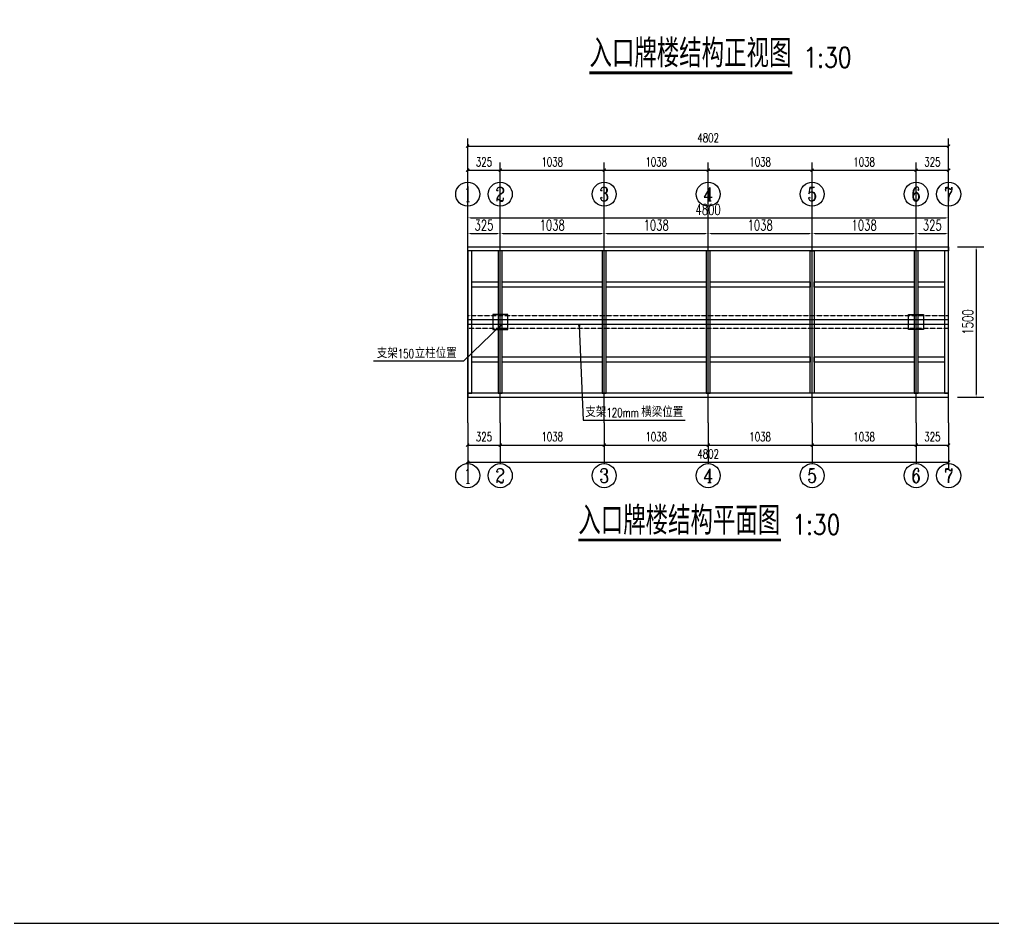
# Model space of a CAD drawing. Header units: millimetres. Extents: x -1471591 to 944464, y -468930 to 547002.
# Drawn here: x -778152 to -768427, y 126365 to 135388 of the extents above; entities that cross this region are included whole.
import ezdxf
from ezdxf.enums import TextEntityAlignment as Align

# ---------------------------------------------------------------- set-up
doc = ezdxf.new("R2010")
doc.units = ezdxf.units.MM
doc.header["$LTSCALE"] = 10
doc.header["$PDMODE"] = 35
doc.linetypes.add('-6_350_HOLE$0$DASH', pattern=[0.35, 0.25, -0.1])
for name, color, linetype in [('AXIS', 3, 'Continuous'), ('AXIS_TEXT', 7, 'Continuous'), ('DIM_LEAD', 3, 'Continuous'), ('DIM_SYMB', 3, 'Continuous'), ('DOTE', 1, 'Continuous'), ('PUB_TEXT', 7, 'Continuous'), ('W-STEEL_FRAME钢架', 3, 'Continuous')]:
    doc.layers.add(name, color=color, linetype=linetype)
doc.styles.add('_TCH_AXIS', font='COMPLEX', dxfattribs={"bigfont": 'GBCBIG'})
doc.styles.add('_TCH_DIM', font='SIMPLEX.shx', dxfattribs={"bigfont": 'hztxt.shx'})
doc.styles.add('_TCH_DIM_T3', font='SIMPLEX', dxfattribs={"width": 0.705882, "bigfont": 'GBCBIG'})
doc.styles.add('COMPLEX', font='COMPLEX')
doc.styles.get("Standard").update_dxf_attribs({"font": 'simplex.shx', "width": 0.8, "bigfont": 'hztxt.shx'})
doc.styles.add('STANDARD_T3', font='simplex.shx', dxfattribs={"width": 0.7, "bigfont": 'hztxt.shx'})
doc.dimstyles.new('_TCH_ARCH&&30', dxfattribs={"dimtxt": 89.25, "dimasz": 30, "dimexe": 75, "dimexo": 90, "dimgap": 37.875, "dimtad": 1, "dimdec": 0, "dimzin": 0, "dimdsep": 46, "dimtxsty": '_TCH_DIM_T3', "dimblk": 'ARCHTICK', "dimcen": 0.09, "dimclrt": 7, "dimazin": 2, "dimtfac": 1, "dimtdec": 0, "dimtix": 1, "dimtmove": 2, "dimatfit": 3, "dimfxl": 0, "dimtolj": 1, "dimtzin": 0, "dimarcsym": 0})
doc.dimstyles.new('W&&30', dxfattribs={"dimtxt": 105, "dimasz": 30, "dimexe": 75, "dimexo": 90, "dimgap": 30, "dimtad": 1, "dimdec": 0, "dimzin": 0, "dimdsep": 46, "dimtxsty": 'STANDARD_T3', "dimcen": 0.09, "dimclrd": 1, "dimclre": 1, "dimclrt": 7, "dimazin": 2, "dimtfac": 1, "dimtdec": 0, "dimtix": 1, "dimtmove": 2, "dimatfit": 3, "dimfxl": 0, "dimtolj": 1, "dimtzin": 0, "dimarcsym": 0})

# ---------------------------------------------------------------- blocks, each defined once
blk = doc.blocks.new('*D2089')
at = {"color": 1, "lineweight": -2, "transparency": 16777216}
for p, q in [((-773677, 133168.9), (-773677, 133327.4)), ((-773352, 133168.9), (-773352, 133327.4)), ((-773647, 133252.4), (-773382, 133252.4))]:
    blk.add_line(p, q, dxfattribs=at)
at = {"color": 1, "transparency": 16777216}
for points in [[(-773647, 133257.4), (-773647, 133247.4), (-773677, 133252.4)], [(-773382, 133257.4), (-773382, 133247.4), (-773352, 133252.4)]]:
    blk.add_solid(points, dxfattribs=at)
at = {"layer": 'Defpoints', "color": 0, "transparency": 16777216}
for p in [(-773352, 133252.4), (-773677, 133078.9), (-773352, 133078.9)]:
    blk.add_point(p, dxfattribs=at)
at = {"color": 7, "transparency": 16777216, "insert": (-773514.5, 133334.9), "char_height": 105, "attachment_point": 5, "style": 'STANDARD_T3'}
blk.add_mtext('\\A1;325', dxfattribs=at)
blk = doc.blocks.new('*D2090')
at = {"color": 1, "lineweight": -2, "transparency": 16777216}
for p, q in [((-773677, 133208.9), (-773677, 133483.4)), ((-768877, 133208.9), (-768877, 133483.4)), ((-773647, 133408.4), (-768907, 133408.4))]:
    blk.add_line(p, q, dxfattribs=at)
at = {"color": 1, "transparency": 16777216}
for points in [[(-773647, 133413.4), (-773647, 133403.4), (-773677, 133408.4)], [(-768907, 133413.4), (-768907, 133403.4), (-768877, 133408.4)]]:
    blk.add_solid(points, dxfattribs=at)
at = {"layer": 'Defpoints', "color": 0, "transparency": 16777216}
for p in [(-768877, 133408.4), (-773677, 133118.9), (-768877, 133118.9)]:
    blk.add_point(p, dxfattribs=at)
at = {"color": 7, "transparency": 16777216, "insert": (-771277, 133490.9), "char_height": 105, "attachment_point": 5, "style": 'STANDARD_T3'}
blk.add_mtext('\\A1;4800', dxfattribs=at)
blk = doc.blocks.new('*D2091')
at = {"color": 1, "lineweight": -2, "transparency": 16777216}
for p, q in [((-773352, 133168.9), (-773352, 133327.4)), ((-772314, 133168.9), (-772314, 133327.4)), ((-773322, 133252.4), (-772344, 133252.4))]:
    blk.add_line(p, q, dxfattribs=at)
at = {"color": 1, "transparency": 16777216}
for points in [[(-773322, 133257.4), (-773322, 133247.4), (-773352, 133252.4)], [(-772344, 133257.4), (-772344, 133247.4), (-772314, 133252.4)]]:
    blk.add_solid(points, dxfattribs=at)
at = {"layer": 'Defpoints', "color": 0, "transparency": 16777216}
for p in [(-772314, 133252.4), (-773352, 133078.9), (-772314, 133078.9)]:
    blk.add_point(p, dxfattribs=at)
at = {"color": 7, "transparency": 16777216, "insert": (-772833, 133334.9), "char_height": 105, "attachment_point": 5, "style": 'STANDARD_T3'}
blk.add_mtext('\\A1;1038', dxfattribs=at)
blk = doc.blocks.new('*D2092')
at = {"color": 1, "lineweight": -2, "transparency": 16777216}
for p, q in [((-772314, 133168.9), (-772314, 133327.4)), ((-771276, 133168.9), (-771276, 133327.4)), ((-772284, 133252.4), (-771306, 133252.4))]:
    blk.add_line(p, q, dxfattribs=at)
at = {"color": 1, "transparency": 16777216}
for points in [[(-772284, 133257.4), (-772284, 133247.4), (-772314, 133252.4)], [(-771306, 133257.4), (-771306, 133247.4), (-771276, 133252.4)]]:
    blk.add_solid(points, dxfattribs=at)
at = {"layer": 'Defpoints', "color": 0, "transparency": 16777216}
for p in [(-771276, 133252.4), (-772314, 133078.9), (-771276, 133078.9)]:
    blk.add_point(p, dxfattribs=at)
at = {"color": 7, "transparency": 16777216, "insert": (-771795, 133334.9), "char_height": 105, "attachment_point": 5, "style": 'STANDARD_T3'}
blk.add_mtext('\\A1;1038', dxfattribs=at)
blk = doc.blocks.new('*D2093')
at = {"color": 1, "lineweight": -2, "transparency": 16777216}
for p, q in [((-771276, 133168.9), (-771276, 133327.4)), ((-770238, 133168.9), (-770238, 133327.4)), ((-771246, 133252.4), (-770268, 133252.4))]:
    blk.add_line(p, q, dxfattribs=at)
at = {"color": 1, "transparency": 16777216}
for points in [[(-771246, 133257.4), (-771246, 133247.4), (-771276, 133252.4)], [(-770268, 133257.4), (-770268, 133247.4), (-770238, 133252.4)]]:
    blk.add_solid(points, dxfattribs=at)
at = {"layer": 'Defpoints', "color": 0, "transparency": 16777216}
for p in [(-770238, 133252.4), (-771276, 133078.9), (-770238, 133078.9)]:
    blk.add_point(p, dxfattribs=at)
at = {"color": 7, "transparency": 16777216, "insert": (-770757, 133334.9), "char_height": 105, "attachment_point": 5, "style": 'STANDARD_T3'}
blk.add_mtext('\\A1;1038', dxfattribs=at)
blk = doc.blocks.new('*D2056')
at = {"color": 1, "lineweight": -2, "transparency": 16777216}
for p, q in [((-770238, 133168.9), (-770238, 133327.4)), ((-769200, 133168.9), (-769200, 133327.4)), ((-770208, 133252.4), (-769230, 133252.4))]:
    blk.add_line(p, q, dxfattribs=at)
at = {"color": 1, "transparency": 16777216}
for points in [[(-770208, 133257.4), (-770208, 133247.4), (-770238, 133252.4)], [(-769230, 133257.4), (-769230, 133247.4), (-769200, 133252.4)]]:
    blk.add_solid(points, dxfattribs=at)
at = {"layer": 'Defpoints', "color": 0, "transparency": 16777216}
for p in [(-769200, 133252.4), (-770238, 133078.9), (-769200, 133078.9)]:
    blk.add_point(p, dxfattribs=at)
at = {"color": 7, "transparency": 16777216, "insert": (-769719, 133334.9), "char_height": 105, "attachment_point": 5, "style": 'STANDARD_T3'}
blk.add_mtext('\\A1;1038', dxfattribs=at)
blk = doc.blocks.new('*D2057')
at = {"color": 1, "lineweight": -2, "transparency": 16777216}
for p, q in [((-769200, 133168.9), (-769200, 133327.4)), ((-768877, 133168.9), (-768877, 133327.4)), ((-769170, 133252.4), (-768907, 133252.4))]:
    blk.add_line(p, q, dxfattribs=at)
at = {"color": 1, "transparency": 16777216}
for points in [[(-769170, 133257.4), (-769170, 133247.4), (-769200, 133252.4)], [(-768907, 133257.4), (-768907, 133247.4), (-768877, 133252.4)]]:
    blk.add_solid(points, dxfattribs=at)
at = {"layer": 'Defpoints', "color": 0, "transparency": 16777216}
for p in [(-768877, 133252.4), (-769200, 133078.9), (-768877, 133078.9)]:
    blk.add_point(p, dxfattribs=at)
at = {"color": 7, "transparency": 16777216, "insert": (-769038.5, 133334.9), "char_height": 105, "attachment_point": 5, "style": 'STANDARD_T3'}
blk.add_mtext('\\A1;325', dxfattribs=at)
blk = doc.blocks.new('*D2074')
at = {"color": 1, "lineweight": -2, "transparency": 16777216}
for p, q in [((-768787, 133118.9), (-768525.5, 133118.9)), ((-768600.5, 133088.9), (-768600.5, 131648.9)), ((-768787, 131618.9), (-768525.5, 131618.9))]:
    blk.add_line(p, q, dxfattribs=at)
at = {"color": 1, "transparency": 16777216}
for points in [[(-768605.5, 133088.9), (-768595.5, 133088.9), (-768600.5, 133118.9)], [(-768605.5, 131648.9), (-768595.5, 131648.9), (-768600.5, 131618.9)]]:
    blk.add_solid(points, dxfattribs=at)
at = {"layer": 'Defpoints', "color": 0, "transparency": 16777216}
for p in [(-768877, 133118.9), (-768877, 131618.9), (-768600.5, 131618.9)]:
    blk.add_point(p, dxfattribs=at)
at = {"color": 7, "transparency": 16777216, "insert": (-768683, 132368.9), "char_height": 105, "attachment_point": 5, "rotation": 90, "style": 'STANDARD_T3'}
blk.add_mtext('\\A1;1500', dxfattribs=at)
blk = doc.blocks.new('_ArchTick')
at = {"color": 0, "linetype": 'ByBlock', "const_width": 0.4}
blk.add_lwpolyline([(-0.5, -0.5), (0.5, 0.5)], dxfattribs=at)
blk = doc.blocks.new('*D2112')
at = {"layer": 'AXIS', "color": 0, "lineweight": -2, "transparency": 16777216}
for p, q in [((-773677, 133224.4), (-773677, 133959.4)), ((-773352, 133224.4), (-773352, 133959.4)), ((-773677, 133884.4), (-773352, 133884.4))]:
    blk.add_line(p, q, dxfattribs=at)
at = {"layer": 'Defpoints', "color": 0, "transparency": 16777216}
for p in [(-773352, 133884.4), (-773677, 133134.4), (-773352, 133134.4)]:
    blk.add_point(p, dxfattribs=at)
at = {"layer": 'AXIS', "color": 0, "lineweight": -2, "transparency": 16777216, "xscale": 30, "yscale": 30, "zscale": 30, "rotation": 180}
blk.add_blockref('_ArchTick', (-773677, 133884.4), dxfattribs=at)
at = {"layer": 'AXIS', "color": 0, "lineweight": -2, "transparency": 16777216, "xscale": 30, "yscale": 30, "zscale": 30}
blk.add_blockref('_ArchTick', (-773352, 133884.4), dxfattribs=at)
at = {"layer": 'AXIS', "color": 7, "transparency": 16777216, "insert": (-773514.5, 133966.9), "char_height": 89.25, "attachment_point": 5, "style": '_TCH_DIM_T3'}
blk.add_mtext('\\A1;325', dxfattribs=at)
blk = doc.blocks.new('*D2113')
at = {"layer": 'AXIS', "color": 0, "lineweight": -2, "transparency": 16777216}
for p, q in [((-773352, 133224.4), (-773352, 133959.4)), ((-772314, 133224.4), (-772314, 133959.4)), ((-773352, 133884.4), (-772314, 133884.4))]:
    blk.add_line(p, q, dxfattribs=at)
at = {"layer": 'Defpoints', "color": 0, "transparency": 16777216}
for p in [(-772314, 133884.4), (-773352, 133134.4), (-772314, 133134.4)]:
    blk.add_point(p, dxfattribs=at)
at = {"layer": 'AXIS', "color": 0, "lineweight": -2, "transparency": 16777216, "xscale": 30, "yscale": 30, "zscale": 30, "rotation": 180}
blk.add_blockref('_ArchTick', (-773352, 133884.4), dxfattribs=at)
at = {"layer": 'AXIS', "color": 0, "lineweight": -2, "transparency": 16777216, "xscale": 30, "yscale": 30, "zscale": 30}
blk.add_blockref('_ArchTick', (-772314, 133884.4), dxfattribs=at)
at = {"layer": 'AXIS', "color": 7, "transparency": 16777216, "insert": (-772833, 133966.9), "char_height": 89.25, "attachment_point": 5, "style": '_TCH_DIM_T3'}
blk.add_mtext('\\A1;1038', dxfattribs=at)
blk = doc.blocks.new('*D2114')
at = {"layer": 'AXIS', "color": 0, "lineweight": -2, "transparency": 16777216}
for p, q in [((-772314, 133224.4), (-772314, 133959.4)), ((-771276, 133224.4), (-771276, 133959.4)), ((-772314, 133884.4), (-771276, 133884.4))]:
    blk.add_line(p, q, dxfattribs=at)
at = {"layer": 'Defpoints', "color": 0, "transparency": 16777216}
for p in [(-771276, 133884.4), (-772314, 133134.4), (-771276, 133134.4)]:
    blk.add_point(p, dxfattribs=at)
at = {"layer": 'AXIS', "color": 0, "lineweight": -2, "transparency": 16777216, "xscale": 30, "yscale": 30, "zscale": 30, "rotation": 180}
blk.add_blockref('_ArchTick', (-772314, 133884.4), dxfattribs=at)
at = {"layer": 'AXIS', "color": 0, "lineweight": -2, "transparency": 16777216, "xscale": 30, "yscale": 30, "zscale": 30}
blk.add_blockref('_ArchTick', (-771276, 133884.4), dxfattribs=at)
at = {"layer": 'AXIS', "color": 7, "transparency": 16777216, "insert": (-771795, 133966.9), "char_height": 89.25, "attachment_point": 5, "style": '_TCH_DIM_T3'}
blk.add_mtext('\\A1;1038', dxfattribs=at)
blk = doc.blocks.new('*D2115')
at = {"layer": 'AXIS', "color": 0, "lineweight": -2, "transparency": 16777216}
for p, q in [((-771276, 133224.4), (-771276, 133959.4)), ((-770238, 133224.4), (-770238, 133959.4)), ((-771276, 133884.4), (-770238, 133884.4))]:
    blk.add_line(p, q, dxfattribs=at)
at = {"layer": 'Defpoints', "color": 0, "transparency": 16777216}
for p in [(-770238, 133884.4), (-771276, 133134.4), (-770238, 133134.4)]:
    blk.add_point(p, dxfattribs=at)
at = {"layer": 'AXIS', "color": 0, "lineweight": -2, "transparency": 16777216, "xscale": 30, "yscale": 30, "zscale": 30, "rotation": 180}
blk.add_blockref('_ArchTick', (-771276, 133884.4), dxfattribs=at)
at = {"layer": 'AXIS', "color": 0, "lineweight": -2, "transparency": 16777216, "xscale": 30, "yscale": 30, "zscale": 30}
blk.add_blockref('_ArchTick', (-770238, 133884.4), dxfattribs=at)
at = {"layer": 'AXIS', "color": 7, "transparency": 16777216, "insert": (-770757, 133966.9), "char_height": 89.25, "attachment_point": 5, "style": '_TCH_DIM_T3'}
blk.add_mtext('\\A1;1038', dxfattribs=at)
blk = doc.blocks.new('*D2116')
at = {"layer": 'AXIS', "color": 0, "lineweight": -2, "transparency": 16777216}
for p, q in [((-770238, 133224.4), (-770238, 133959.4)), ((-769200, 133224.4), (-769200, 133959.4)), ((-770238, 133884.4), (-769200, 133884.4))]:
    blk.add_line(p, q, dxfattribs=at)
at = {"layer": 'Defpoints', "color": 0, "transparency": 16777216}
for p in [(-769200, 133884.4), (-770238, 133134.4), (-769200, 133134.4)]:
    blk.add_point(p, dxfattribs=at)
at = {"layer": 'AXIS', "color": 0, "lineweight": -2, "transparency": 16777216, "xscale": 30, "yscale": 30, "zscale": 30, "rotation": 180}
blk.add_blockref('_ArchTick', (-770238, 133884.4), dxfattribs=at)
at = {"layer": 'AXIS', "color": 0, "lineweight": -2, "transparency": 16777216, "xscale": 30, "yscale": 30, "zscale": 30}
blk.add_blockref('_ArchTick', (-769200, 133884.4), dxfattribs=at)
at = {"layer": 'AXIS', "color": 7, "transparency": 16777216, "insert": (-769719, 133966.9), "char_height": 89.25, "attachment_point": 5, "style": '_TCH_DIM_T3'}
blk.add_mtext('\\A1;1038', dxfattribs=at)
blk = doc.blocks.new('*D2117')
at = {"layer": 'AXIS', "color": 0, "lineweight": -2, "transparency": 16777216}
for p, q in [((-769200, 133224.4), (-769200, 133959.4)), ((-768875, 133224.4), (-768875, 133959.4)), ((-769200, 133884.4), (-768875, 133884.4))]:
    blk.add_line(p, q, dxfattribs=at)
at = {"layer": 'Defpoints', "color": 0, "transparency": 16777216}
for p in [(-768875, 133884.4), (-769200, 133134.4), (-768875, 133134.4)]:
    blk.add_point(p, dxfattribs=at)
at = {"layer": 'AXIS', "color": 0, "lineweight": -2, "transparency": 16777216, "xscale": 30, "yscale": 30, "zscale": 30, "rotation": 180}
blk.add_blockref('_ArchTick', (-769200, 133884.4), dxfattribs=at)
at = {"layer": 'AXIS', "color": 0, "lineweight": -2, "transparency": 16777216, "xscale": 30, "yscale": 30, "zscale": 30}
blk.add_blockref('_ArchTick', (-768875, 133884.4), dxfattribs=at)
at = {"layer": 'AXIS', "color": 7, "transparency": 16777216, "insert": (-769037.5, 133966.9), "char_height": 89.25, "attachment_point": 5, "style": '_TCH_DIM_T3'}
blk.add_mtext('\\A1;325', dxfattribs=at)
blk = doc.blocks.new('*D2118')
at = {"layer": 'AXIS', "color": 0, "lineweight": -2, "transparency": 16777216}
for p, q in [((-773677, 133224.4), (-773677, 134199.4)), ((-773677, 134124.4), (-768875, 134124.4)), ((-768875, 133224.4), (-768875, 134199.4))]:
    blk.add_line(p, q, dxfattribs=at)
at = {"layer": 'Defpoints', "color": 0, "transparency": 16777216}
for p in [(-768875, 134124.4), (-773677, 133134.4), (-768875, 133134.4)]:
    blk.add_point(p, dxfattribs=at)
at = {"layer": 'AXIS', "color": 0, "lineweight": -2, "transparency": 16777216, "xscale": 30, "yscale": 30, "zscale": 30, "rotation": 180}
blk.add_blockref('_ArchTick', (-773677, 134124.4), dxfattribs=at)
at = {"layer": 'AXIS', "color": 0, "lineweight": -2, "transparency": 16777216, "xscale": 30, "yscale": 30, "zscale": 30}
blk.add_blockref('_ArchTick', (-768875, 134124.4), dxfattribs=at)
at = {"layer": 'AXIS', "color": 7, "transparency": 16777216, "insert": (-771276, 134206.9), "char_height": 89.25, "attachment_point": 5, "style": '_TCH_DIM_T3'}
blk.add_mtext('\\A1;4802', dxfattribs=at)
blk = doc.blocks.new('*D2119')
at = {"layer": 'AXIS', "color": 0, "lineweight": -2, "transparency": 16777216}
for p, q in [((-773677, 131272.4), (-773677, 131065.9)), ((-773352, 131272.4), (-773352, 131065.9)), ((-773677, 131140.9), (-773352, 131140.9))]:
    blk.add_line(p, q, dxfattribs=at)
at = {"layer": 'Defpoints', "color": 0, "transparency": 16777216}
for p in [(-773677, 131362.4), (-773352, 131362.4), (-773352, 131140.9)]:
    blk.add_point(p, dxfattribs=at)
at = {"layer": 'AXIS', "color": 0, "lineweight": -2, "transparency": 16777216, "xscale": 30, "yscale": 30, "zscale": 30, "rotation": 180}
blk.add_blockref('_ArchTick', (-773677, 131140.9), dxfattribs=at)
at = {"layer": 'AXIS', "color": 0, "lineweight": -2, "transparency": 16777216, "xscale": 30, "yscale": 30, "zscale": 30}
blk.add_blockref('_ArchTick', (-773352, 131140.9), dxfattribs=at)
at = {"layer": 'AXIS', "color": 7, "transparency": 16777216, "insert": (-773514.5, 131223.4), "char_height": 89.25, "attachment_point": 5, "style": '_TCH_DIM_T3'}
blk.add_mtext('\\A1;325', dxfattribs=at)
blk = doc.blocks.new('*D2120')
at = {"layer": 'AXIS', "color": 0, "lineweight": -2, "transparency": 16777216}
for p, q in [((-773352, 131272.4), (-773352, 131065.9)), ((-772314, 131272.4), (-772314, 131065.9)), ((-773352, 131140.9), (-772314, 131140.9))]:
    blk.add_line(p, q, dxfattribs=at)
at = {"layer": 'Defpoints', "color": 0, "transparency": 16777216}
for p in [(-773352, 131362.4), (-772314, 131362.4), (-772314, 131140.9)]:
    blk.add_point(p, dxfattribs=at)
at = {"layer": 'AXIS', "color": 0, "lineweight": -2, "transparency": 16777216, "xscale": 30, "yscale": 30, "zscale": 30, "rotation": 180}
blk.add_blockref('_ArchTick', (-773352, 131140.9), dxfattribs=at)
at = {"layer": 'AXIS', "color": 0, "lineweight": -2, "transparency": 16777216, "xscale": 30, "yscale": 30, "zscale": 30}
blk.add_blockref('_ArchTick', (-772314, 131140.9), dxfattribs=at)
at = {"layer": 'AXIS', "color": 7, "transparency": 16777216, "insert": (-772833, 131223.4), "char_height": 89.25, "attachment_point": 5, "style": '_TCH_DIM_T3'}
blk.add_mtext('\\A1;1038', dxfattribs=at)
blk = doc.blocks.new('*D2121')
at = {"layer": 'AXIS', "color": 0, "lineweight": -2, "transparency": 16777216}
for p, q in [((-772314, 131272.4), (-772314, 131065.9)), ((-771276, 131272.4), (-771276, 131065.9)), ((-772314, 131140.9), (-771276, 131140.9))]:
    blk.add_line(p, q, dxfattribs=at)
at = {"layer": 'Defpoints', "color": 0, "transparency": 16777216}
for p in [(-772314, 131362.4), (-771276, 131362.4), (-771276, 131140.9)]:
    blk.add_point(p, dxfattribs=at)
at = {"layer": 'AXIS', "color": 0, "lineweight": -2, "transparency": 16777216, "xscale": 30, "yscale": 30, "zscale": 30, "rotation": 180}
blk.add_blockref('_ArchTick', (-772314, 131140.9), dxfattribs=at)
at = {"layer": 'AXIS', "color": 0, "lineweight": -2, "transparency": 16777216, "xscale": 30, "yscale": 30, "zscale": 30}
blk.add_blockref('_ArchTick', (-771276, 131140.9), dxfattribs=at)
at = {"layer": 'AXIS', "color": 7, "transparency": 16777216, "insert": (-771795, 131223.4), "char_height": 89.25, "attachment_point": 5, "style": '_TCH_DIM_T3'}
blk.add_mtext('\\A1;1038', dxfattribs=at)
blk = doc.blocks.new('*D2122')
at = {"layer": 'AXIS', "color": 0, "lineweight": -2, "transparency": 16777216}
for p, q in [((-771276, 131272.4), (-771276, 131065.9)), ((-770238, 131272.4), (-770238, 131065.9)), ((-771276, 131140.9), (-770238, 131140.9))]:
    blk.add_line(p, q, dxfattribs=at)
at = {"layer": 'Defpoints', "color": 0, "transparency": 16777216}
for p in [(-771276, 131362.4), (-770238, 131362.4), (-770238, 131140.9)]:
    blk.add_point(p, dxfattribs=at)
at = {"layer": 'AXIS', "color": 0, "lineweight": -2, "transparency": 16777216, "xscale": 30, "yscale": 30, "zscale": 30, "rotation": 180}
blk.add_blockref('_ArchTick', (-771276, 131140.9), dxfattribs=at)
at = {"layer": 'AXIS', "color": 0, "lineweight": -2, "transparency": 16777216, "xscale": 30, "yscale": 30, "zscale": 30}
blk.add_blockref('_ArchTick', (-770238, 131140.9), dxfattribs=at)
at = {"layer": 'AXIS', "color": 7, "transparency": 16777216, "insert": (-770757, 131223.4), "char_height": 89.25, "attachment_point": 5, "style": '_TCH_DIM_T3'}
blk.add_mtext('\\A1;1038', dxfattribs=at)
blk = doc.blocks.new('*D2123')
at = {"layer": 'AXIS', "color": 0, "lineweight": -2, "transparency": 16777216}
for p, q in [((-770238, 131272.4), (-770238, 131065.9)), ((-769200, 131272.4), (-769200, 131065.9)), ((-770238, 131140.9), (-769200, 131140.9))]:
    blk.add_line(p, q, dxfattribs=at)
at = {"layer": 'Defpoints', "color": 0, "transparency": 16777216}
for p in [(-770238, 131362.4), (-769200, 131362.4), (-769200, 131140.9)]:
    blk.add_point(p, dxfattribs=at)
at = {"layer": 'AXIS', "color": 0, "lineweight": -2, "transparency": 16777216, "xscale": 30, "yscale": 30, "zscale": 30, "rotation": 180}
blk.add_blockref('_ArchTick', (-770238, 131140.9), dxfattribs=at)
at = {"layer": 'AXIS', "color": 0, "lineweight": -2, "transparency": 16777216, "xscale": 30, "yscale": 30, "zscale": 30}
blk.add_blockref('_ArchTick', (-769200, 131140.9), dxfattribs=at)
at = {"layer": 'AXIS', "color": 7, "transparency": 16777216, "insert": (-769719, 131223.4), "char_height": 89.25, "attachment_point": 5, "style": '_TCH_DIM_T3'}
blk.add_mtext('\\A1;1038', dxfattribs=at)
blk = doc.blocks.new('*D2124')
at = {"layer": 'AXIS', "color": 0, "lineweight": -2, "transparency": 16777216}
for p, q in [((-769200, 131272.4), (-769200, 131065.9)), ((-768875, 131272.4), (-768875, 131065.9)), ((-769200, 131140.9), (-768875, 131140.9))]:
    blk.add_line(p, q, dxfattribs=at)
at = {"layer": 'Defpoints', "color": 0, "transparency": 16777216}
for p in [(-769200, 131362.4), (-768875, 131362.4), (-768875, 131140.9)]:
    blk.add_point(p, dxfattribs=at)
at = {"layer": 'AXIS', "color": 0, "lineweight": -2, "transparency": 16777216, "xscale": 30, "yscale": 30, "zscale": 30, "rotation": 180}
blk.add_blockref('_ArchTick', (-769200, 131140.9), dxfattribs=at)
at = {"layer": 'AXIS', "color": 0, "lineweight": -2, "transparency": 16777216, "xscale": 30, "yscale": 30, "zscale": 30}
blk.add_blockref('_ArchTick', (-768875, 131140.9), dxfattribs=at)
at = {"layer": 'AXIS', "color": 7, "transparency": 16777216, "insert": (-769037.5, 131223.4), "char_height": 89.25, "attachment_point": 5, "style": '_TCH_DIM_T3'}
blk.add_mtext('\\A1;325', dxfattribs=at)
blk = doc.blocks.new('*D2125')
at = {"layer": 'AXIS', "color": 0, "lineweight": -2, "transparency": 16777216}
for p, q in [((-773677, 131272.4), (-773677, 130895.2)), ((-768875, 131272.4), (-768875, 130895.2)), ((-773677, 130970.2), (-768875, 130970.2))]:
    blk.add_line(p, q, dxfattribs=at)
at = {"layer": 'Defpoints', "color": 0, "transparency": 16777216}
for p in [(-773677, 131362.4), (-768875, 131362.4), (-768875, 130970.2)]:
    blk.add_point(p, dxfattribs=at)
at = {"layer": 'AXIS', "color": 0, "lineweight": -2, "transparency": 16777216, "xscale": 30, "yscale": 30, "zscale": 30, "rotation": 180}
blk.add_blockref('_ArchTick', (-773677, 130970.2), dxfattribs=at)
at = {"layer": 'AXIS', "color": 0, "lineweight": -2, "transparency": 16777216, "xscale": 30, "yscale": 30, "zscale": 30}
blk.add_blockref('_ArchTick', (-768875, 130970.2), dxfattribs=at)
at = {"layer": 'AXIS', "color": 7, "transparency": 16777216, "insert": (-771276, 131052.7), "char_height": 89.25, "attachment_point": 5, "style": '_TCH_DIM_T3'}
blk.add_mtext('\\A1;4802', dxfattribs=at)
blk = doc.blocks.new('_AXISO')
blk.add_circle((0, 0), 0.5)
at = {"layer": 'AXIS_TEXT', "style": 'COMPLEX', "width": 1.041667}
blk.add_attdef('A', text='', height=0.56, dxfattribs=at).set_placement((-0.25, -0.28), (0.25, -0.28), align=Align.FIT)

msp = doc.modelspace()

# ---------------------------------------------------------------- linework, layer by layer
at = {"color": 2}
msp.add_lwpolyline([(-808791.4, 143079), (-751923.5, 143079), (-751923.5, 126365.4), (-808791.4, 126365.4)], close=True, dxfattribs=at)
at = {"color": 5, "linetype": '-6_350_HOLE$0$DASH'}
msp.add_lwpolyline([(-768877, 132308.9), (-768877, 132428.9), (-773677, 132428.9), (-773677, 132308.9)], close=True, dxfattribs=at)
at = {"color": 1}
msp.add_lwpolyline([(-773277, 132293.9), (-773277, 132443.9), (-773427, 132443.9), (-773427, 132293.9)], close=True, dxfattribs=at)
msp.add_lwpolyline([(-769275, 132293.9), (-769275, 132443.9), (-769125, 132443.9), (-769125, 132293.9)], close=True)
at = {"layer": 'AXIS'}
for p, q in [((-773677, 133134.4), (-773677, 133524.4)), ((-773352, 133134.4), (-773352, 133524.4)), ((-772314, 133134.4), (-772314, 133524.4)), ((-771276, 133134.4), (-771276, 133524.4)), ((-770238, 133134.4), (-770238, 133524.4)), ((-769200, 133134.4), (-769200, 133524.4)), ((-768875, 133134.4), (-768875, 133524.4)), ((-773677, 131362.4), (-773677, 130955.2)), ((-773352, 131362.4), (-773352, 130955.2)), ((-772314, 131362.4), (-772314, 130955.2)), ((-771276, 131362.4), (-771276, 130955.2)), ((-770238, 131362.4), (-770238, 130955.2)), ((-769200, 131362.4), (-769200, 130955.2)), ((-768875, 131362.4), (-768875, 130955.2))]:
    msp.add_line(p, q, dxfattribs=at)
at = {"layer": 'DIM_LEAD', "color": 1}
for p, q in [((-773349.5, 132335.4), (-773717.5, 131976.4)), ((-773717.5, 131976.4), (-774616, 131976.4))]:
    msp.add_line(p, q, dxfattribs=at)
at = {"layer": 'DIM_LEAD', "color": 5}
for p, q in [((-772563.5, 132330.4), (-772525, 131388.9)), ((-772525, 131388.9), (-771507, 131388.9))]:
    msp.add_line(p, q, dxfattribs=at)
at = {"layer": 'DIM_LEAD', "color": 1, "const_width": 12}
msp.add_lwpolyline([(-773345.2, 132339.6, 1), (-773353.8, 132331.2, 1)], format="xyb", close=True, dxfattribs=at)
at = {"layer": 'DIM_LEAD', "color": 5, "const_width": 12}
msp.add_lwpolyline([(-772563.7, 132336.4, 1), (-772563.3, 132324.4, 1)], format="xyb", close=True, dxfattribs=at)
at = {"layer": 'DIM_SYMB', "const_width": 28}
for points in [[(-772461.2, 134856.3), (-770436.8, 134856.3)], [(-772572.8, 130193.4), (-770548.4, 130193.4)]]:
    msp.add_lwpolyline(points, dxfattribs=at)
at = {"layer": 'DOTE'}
for p, q in [((-773677, 131362.4), (-773677, 133134.4)), ((-773352, 131362.4), (-773352, 133134.4)), ((-772314, 131362.4), (-772314, 133134.4)), ((-771276, 131362.4), (-771276, 133134.4)), ((-770238, 131362.4), (-770238, 133134.4)), ((-769200, 131362.4), (-769200, 133134.4)), ((-768875, 131362.4), (-768875, 133134.4))]:
    msp.add_line(p, q, dxfattribs=at)
at = {"layer": 'W-STEEL_FRAME钢架'}
for points in [[(-768877, 133118.9), (-768877, 133078.9), (-773677, 133078.9), (-773677, 133118.9)], [(-773637, 131658.9), (-773637, 133078.9), (-773677, 133078.9), (-773677, 131658.9)], [(-773332, 131658.9), (-773332, 133078.9), (-773372, 133078.9), (-773372, 131658.9)], [(-772294, 131658.9), (-772294, 133078.9), (-772334, 133078.9), (-772334, 131658.9)], [(-771256, 131658.9), (-771256, 133078.9), (-771296, 133078.9), (-771296, 131658.9)], [(-770258, 131658.9), (-770258, 133078.9), (-770218, 133078.9), (-770218, 131658.9)], [(-769180, 131658.9), (-769180, 133078.9), (-769220, 133078.9), (-769220, 131658.9)], [(-768877, 131658.9), (-768877, 133078.9), (-768917, 133078.9), (-768917, 131658.9)], [(-773637, 132716.1), (-773637, 132771), (-773372, 132771), (-773372, 132716.1)], [(-773332, 132716.1), (-773332, 132771), (-772334, 132771), (-772334, 132716.1)], [(-772294, 132716.1), (-772294, 132771), (-771296, 132771), (-771296, 132716.1)], [(-771256, 132716.1), (-771256, 132771), (-770258, 132771), (-770258, 132716.1)], [(-770218, 132716.1), (-770218, 132771), (-769220, 132771), (-769220, 132716.1)], [(-769180, 132716.1), (-769180, 132771), (-768917, 132771), (-768917, 132716.1)], [(-768877, 132348.9), (-768877, 132388.9), (-773677, 132388.9), (-773677, 132348.9)], [(-773637, 131966.8), (-773637, 132021.7), (-773372, 132021.7), (-773372, 131966.8)], [(-773332, 131966.8), (-773332, 132021.7), (-772334, 132021.7), (-772334, 131966.8)], [(-772294, 131966.8), (-772294, 132021.7), (-771296, 132021.7), (-771296, 131966.8)], [(-771256, 131966.8), (-771256, 132021.7), (-770258, 132021.7), (-770258, 131966.8)], [(-770218, 131966.8), (-770218, 132021.7), (-769220, 132021.7), (-769220, 131966.8)], [(-769180, 131966.8), (-769180, 132021.7), (-768917, 132021.7), (-768917, 131966.8)], [(-768877, 131618.9), (-768877, 131658.9), (-773677, 131658.9), (-773677, 131618.9)]]:
    msp.add_lwpolyline(points, close=True, dxfattribs=at)

# ---------------------------------------------------------------- block references
at = {"layer": 'AXIS'}
ref = msp.add_blockref('_AXISO', (-773677, 133644.4), dxfattribs=dict(at, xscale=240, yscale=240, zscale=240))
ref.add_attrib('A', '1', dxfattribs={"layer": 'AXIS_TEXT', "height": 154.4, "style": '_TCH_AXIS'}).set_placement((-773710.1, 133567.2), (-773643.9, 133567.2), align=Align.FIT)
ref = msp.add_blockref('_AXISO', (-773352, 133644.4), dxfattribs=dict(at, xscale=240, yscale=240, zscale=240))
ref.add_attrib('A', '2', dxfattribs={"layer": 'AXIS_TEXT', "height": 139.8, "style": '_TCH_AXIS'}).set_placement((-773398.6, 133574.5), (-773305.4, 133574.5), align=Align.FIT)
ref = msp.add_blockref('_AXISO', (-772314, 133644.4), dxfattribs=dict(at, xscale=240, yscale=240, zscale=240))
ref.add_attrib('A', '3', dxfattribs={"layer": 'AXIS_TEXT', "height": 139.8, "style": '_TCH_AXIS'}).set_placement((-772360.6, 133574.5), (-772267.4, 133574.5), align=Align.FIT)
ref = msp.add_blockref('_AXISO', (-771276, 133644.4), dxfattribs=dict(at, xscale=240, yscale=240, zscale=240))
ref.add_attrib('A', '4', dxfattribs={"layer": 'AXIS_TEXT', "height": 133.6, "style": '_TCH_AXIS'}).set_placement((-771326.9, 133577.6), (-771225.1, 133577.6), align=Align.FIT)
ref = msp.add_blockref('_AXISO', (-770238, 133644.4), dxfattribs=dict(at, xscale=240, yscale=240, zscale=240))
ref.add_attrib('A', '5', dxfattribs={"layer": 'AXIS_TEXT', "height": 139.8, "style": '_TCH_AXIS'}).set_placement((-770284.6, 133574.5), (-770191.4, 133574.5), align=Align.FIT)
ref = msp.add_blockref('_AXISO', (-769200, 133644.4), dxfattribs=dict(at, xscale=240, yscale=240, zscale=240))
ref.add_attrib('A', '6', dxfattribs={"layer": 'AXIS_TEXT', "height": 139.8, "style": '_TCH_AXIS'}).set_placement((-769246.6, 133574.5), (-769153.4, 133574.5), align=Align.FIT)
ref = msp.add_blockref('_AXISO', (-768875, 133644.4), dxfattribs=dict(at, xscale=240, yscale=240, zscale=240))
ref.add_attrib('A', '7', dxfattribs={"layer": 'AXIS_TEXT', "height": 139.8, "style": '_TCH_AXIS'}).set_placement((-768921.6, 133574.5), (-768828.4, 133574.5), align=Align.FIT)
ref = msp.add_blockref('_AXISO', (-773677, 130835.2), dxfattribs=dict(at, xscale=240, yscale=240, zscale=240))
ref.add_attrib('A', '1', dxfattribs={"layer": 'AXIS_TEXT', "height": 154.4, "style": '_TCH_AXIS'}).set_placement((-773710.1, 130758), (-773643.9, 130758), align=Align.FIT)
ref = msp.add_blockref('_AXISO', (-773352, 130835.2), dxfattribs=dict(at, xscale=240, yscale=240, zscale=240))
ref.add_attrib('A', '2', dxfattribs={"layer": 'AXIS_TEXT', "height": 139.8, "style": '_TCH_AXIS'}).set_placement((-773398.6, 130765.3), (-773305.4, 130765.3), align=Align.FIT)
ref = msp.add_blockref('_AXISO', (-772314, 130835.2), dxfattribs=dict(at, xscale=240, yscale=240, zscale=240))
ref.add_attrib('A', '3', dxfattribs={"layer": 'AXIS_TEXT', "height": 139.8, "style": '_TCH_AXIS'}).set_placement((-772360.6, 130765.3), (-772267.4, 130765.3), align=Align.FIT)
ref = msp.add_blockref('_AXISO', (-771276, 130835.2), dxfattribs=dict(at, xscale=240, yscale=240, zscale=240))
ref.add_attrib('A', '4', dxfattribs={"layer": 'AXIS_TEXT', "height": 133.6, "style": '_TCH_AXIS'}).set_placement((-771326.9, 130768.3), (-771225.1, 130768.3), align=Align.FIT)
ref = msp.add_blockref('_AXISO', (-770238, 130835.2), dxfattribs=dict(at, xscale=240, yscale=240, zscale=240))
ref.add_attrib('A', '5', dxfattribs={"layer": 'AXIS_TEXT', "height": 139.8, "style": '_TCH_AXIS'}).set_placement((-770284.6, 130765.3), (-770191.4, 130765.3), align=Align.FIT)
ref = msp.add_blockref('_AXISO', (-769200, 130835.2), dxfattribs=dict(at, xscale=240, yscale=240, zscale=240))
ref.add_attrib('A', '6', dxfattribs={"layer": 'AXIS_TEXT', "height": 139.8, "style": '_TCH_AXIS'}).set_placement((-769246.6, 130765.3), (-769153.4, 130765.3), align=Align.FIT)
ref = msp.add_blockref('_AXISO', (-768875, 130835.2), dxfattribs=dict(at, xscale=240, yscale=240, zscale=240))
ref.add_attrib('A', '7', dxfattribs={"layer": 'AXIS_TEXT', "height": 139.8, "style": '_TCH_AXIS'}).set_placement((-768921.6, 130765.3), (-768828.4, 130765.3), align=Align.FIT)

# ---------------------------------------------------------------- texts
at = {"layer": 'PUB_TEXT', "color": 7, "width": 0.8}
for s, height, p in [('入口牌楼结构正视图', 280, (-772461.2, 134910.1)), ('1:30', 200, (-770324.8, 134910.1)), ('入口牌楼结构平面图', 280, (-772572.8, 130247.2)), ('1:30', 200, (-770436.4, 130247.2))]:
    msp.add_text(s, height=height, dxfattribs=at).set_placement(p)
at = {"layer": 'PUB_TEXT', "color": 7, "style": '_TCH_DIM'}
for s, p in [('支架', (-774584.5, 132007.9)), ('立柱位置', (-774206.5, 132007.9)), ('支架', (-772502.4, 131420.4)), ('横梁位置', (-771944.4, 131420.4))]:
    msp.add_text(s, height=105, dxfattribs=at).set_placement(p)
at = {"layer": 'PUB_TEXT', "color": 7, "style": '_TCH_DIM', "width": 0.705882}
for s, p in [('150', (-774374.5, 132007.9)), ('120mm', (-772292.4, 131420.4))]:
    msp.add_text(s, height=89.25, dxfattribs=at).set_placement(p)

# ---------------------------------------------------------------- dimensions: what is measured, and where the dimension line sits
for base, p1, p2, angle, picture, middle in [((-768877, 133408.4), (-773677, 133118.9), (-768877, 133118.9), 180, '*D2090', (-771277, 133490.9)), ((-773352, 133252.4), (-773677, 133078.9), (-773352, 133078.9), 180, '*D2089', (-773514.5, 133334.9)), ((-772314, 133252.4), (-773352, 133078.9), (-772314, 133078.9), 180, '*D2091', (-772833, 133334.9)), ((-771276, 133252.4), (-772314, 133078.9), (-771276, 133078.9), 180, '*D2092', (-771795, 133334.9)), ((-770238, 133252.4), (-771276, 133078.9), (-770238, 133078.9), 180, '*D2093', (-770757, 133334.9)), ((-769200, 133252.4), (-770238, 133078.9), (-769200, 133078.9), 180, '*D2056', (-769719, 133334.9)), ((-768600.5, 131618.9), (-768877, 133118.9), (-768877, 131618.9), 90, '*D2074', (-768683, 132368.9))]:
    dim = msp.add_linear_dim(base=base, p1=p1, p2=p2, angle=angle, dimstyle='W&&30')
    dim.commit()
    dim.dimension.update_dxf_attribs({"geometry": picture, "text_midpoint": middle})
dim = msp.add_linear_dim(base=(-768877, 133252.4), p1=(-769200, 133078.9), p2=(-768877, 133078.9), angle=180, text='325', dimstyle='W&&30')
dim.commit()
dim.dimension.update_dxf_attribs({"geometry": '*D2057', "text_midpoint": (-769038.5, 133334.9)})
at = {"layer": 'AXIS'}
for p1, p2, distance, picture, middle in [((-773677, 133134.4), (-768875, 133134.4), 990, '*D2118', (-771276, 134206.9)), ((-773677, 133134.4), (-773352, 133134.4), 750, '*D2112', (-773514.5, 133966.9)), ((-773352, 133134.4), (-772314, 133134.4), 750, '*D2113', (-772833, 133966.9)), ((-772314, 133134.4), (-771276, 133134.4), 750, '*D2114', (-771795, 133966.9)), ((-771276, 133134.4), (-770238, 133134.4), 750, '*D2115', (-770757, 133966.9)), ((-770238, 133134.4), (-769200, 133134.4), 750, '*D2116', (-769719, 133966.9)), ((-769200, 133134.4), (-768875, 133134.4), 750, '*D2117', (-769037.5, 133966.9)), ((-773677, 131362.4), (-773352, 131362.4), -221.5, '*D2119', (-773514.5, 131223.4)), ((-773677, 131362.4), (-768875, 131362.4), -392.2, '*D2125', (-771276, 131052.7)), ((-773352, 131362.4), (-772314, 131362.4), -221.5, '*D2120', (-772833, 131223.4)), ((-772314, 131362.4), (-771276, 131362.4), -221.5, '*D2121', (-771795, 131223.4)), ((-771276, 131362.4), (-770238, 131362.4), -221.5, '*D2122', (-770757, 131223.4)), ((-770238, 131362.4), (-769200, 131362.4), -221.5, '*D2123', (-769719, 131223.4)), ((-769200, 131362.4), (-768875, 131362.4), -221.5, '*D2124', (-769037.5, 131223.4))]:
    dim = msp.add_aligned_dim(p1=p1, p2=p2, distance=distance, dimstyle='_TCH_ARCH&&30', dxfattribs=at)
    dim.commit()
    dim.dimension.update_dxf_attribs({"geometry": picture, "text_midpoint": middle})

doc.saveas('drawing.dxf')
